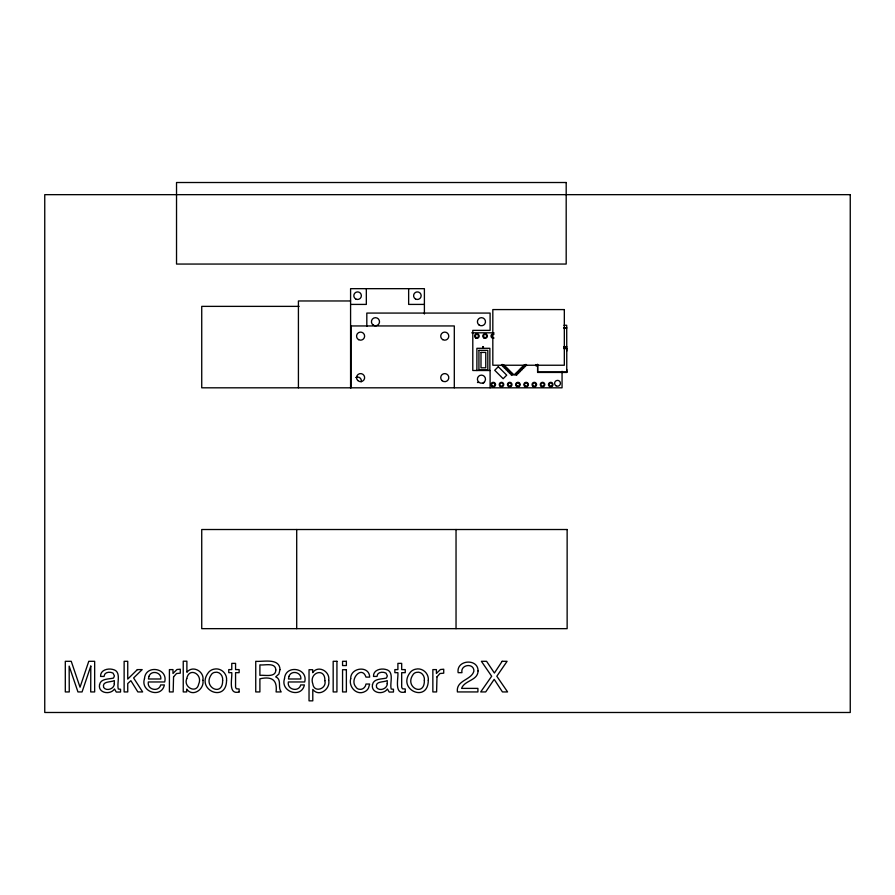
<?xml version="1.0" encoding="UTF-8"?>
<svg xmlns="http://www.w3.org/2000/svg" width="895" height="895" viewBox="0 0 895 895"><rect width="100%" height="100%" fill="white"/><g stroke="black" fill="none" stroke-linecap="round" stroke-linejoin="round"><path stroke-width="1.34" d="M476.89 370.541L476.89 348.3L489.867 348.3L489.867 370.541M566.759 369.534L566.759 372.443L537.626 372.443L537.626 364.354M562.06 371.313L562.06 387.815L201.733 387.815L201.733 306.37L299.109 306.37M566.759 372.443L566.759 348.177L563.984 348.177M501.446 365.126L502.184 364.377M504.422 365.574L503.158 366.838L502.296 365.988L503.572 364.712L514.043 375.184L524.526 364.701L525.79 365.965L524.929 366.827L523.664 365.563M505.283 366.435L504.019 367.7L504.869 368.561L506.145 367.286M506.995 368.147L505.731 369.411L506.592 370.273L507.857 369.008M508.718 369.859L507.443 371.134L508.304 371.996L509.579 370.72M510.43 371.582L509.165 372.846L510.027 373.707L511.291 372.443M512.153 373.293L510.877 374.569L511.739 375.419L513.003 374.155M515.609 374.658L516.46 373.808M517.321 372.946L518.183 372.085M519.033 371.224L519.894 370.373M520.756 369.512L521.606 368.65M522.467 367.8L523.329 366.939M524.19 366.077L525.041 365.227M350.583 300.966L298.415 300.966L298.415 387.815M350.583 304.412L366.335 304.412L366.335 288.671M424.398 304.412L408.646 304.412L408.646 288.671M563.928 325.277L566.703 325.277L566.759 351.086M563.928 327.704L566.703 327.704M563.928 328.185L566.703 328.185M471.766 332.806L493.984 332.806M563.928 346.633L566.703 346.633M563.928 347.115L566.703 347.115M563.984 348.658L566.759 348.658M537.626 365.775L535.836 365.775L535.836 364.567M537.626 371.962L566.759 371.962M525.902 364.366L526.652 365.115M522.803 366.413L524.078 367.688L523.217 368.55L521.953 367.274M521.091 368.136L522.356 369.4L521.505 370.261L520.23 368.997M519.38 369.848L520.644 371.123L519.782 371.973L518.518 370.709M517.657 371.57L518.932 372.835L518.071 373.696L516.795 372.421M515.945 373.282L517.209 374.546L516.348 375.408L515.084 374.144M503.046 365.238L503.907 366.089M504.769 366.95L505.619 367.811M506.481 368.673L507.342 369.523M508.192 370.385L509.054 371.246M509.915 372.096L510.765 372.958M511.627 373.819L512.488 374.669M537.626 364.444L537.626 372.443M536.899 364.567L536.899 365.775M490.102 387.815L490.102 370.508L472.795 370.508L472.795 330.378L490.102 330.378L490.102 313.071L366.816 313.071L366.816 326.384M483.378 348.3L483.378 346.622L482.673 346.622L482.673 348.3M456.036 529.516L456.036 628.659M454.302 387.815L454.302 325.948L351.041 325.948L351.041 387.815M424.398 314.011L424.398 288.671L350.583 288.671L350.583 387.815M296.704 529.516L296.704 628.659M477.471 382.4A2.26 2.26 0 0 1 478.019 382.624M483.132 383.452A2.26 2.26 0 0 1 484.508 382.4M493.671 337.616A1.622 1.622 0 0 1 491.679 335.994A1.622 1.622 0 0 1 493.76 334.495M493.883 338.232A2.26 2.26 0 0 1 491.031 336.039A2.26 2.26 0 0 1 493.883 333.857M355.707 377.533A3.77 3.77 0 0 1 361.244 381.785M478.937 350.359L478.937 369.881L487.82 369.881L487.82 350.359L478.937 350.359M480.995 352.417L480.995 367.823L485.761 367.823L485.761 352.417L480.995 352.417M90.798 666.104L90.708 691.936L94.657 691.936L94.657 661.304L88.773 661.304L80.035 687.203L71.242 661.304L65.301 661.304L65.301 691.936L69.262 691.936L69.15 666.104L77.954 691.936L82.06 691.936L90.798 666.104M324.863 680.636C327.111 688.915 313.944 693.301 312.836 683.948C308.618 672.413 325.433 667.066 324.863 680.636M186.798 678.511C182.916 687.17 196.643 694.307 198.679 684.104C203.187 674.148 189.002 666.674 186.798 678.511M202.897 680.345C204.653 689.217 192.537 697.597 186.697 689.083L186.697 691.936L183.24 691.936L183.24 661.204L186.887 661.204L186.887 672.313C192.582 664.739 204.664 671.485 202.897 680.345M226.558 680.301C226.401 703.66 194.752 689.497 208.613 672.302A9.218 9.218 0 0 1 213.994 669.169C220.718 667.491 227.308 673.465 226.558 680.301M350.706 678.611C348.278 686.991 356.948 696.131 365.171 691.432A7.663 7.663 0 0 0 368.55 687.875L369.635 684.037L365.988 684.037C365.552 687.394 362.43 690.123 358.984 689.228A4.598 4.598 0 0 1 355.942 687.08C349.016 679.495 361.826 664.873 365.988 677.112L369.635 677.112C369.49 665.164 350.337 667.379 350.706 678.611M428.291 680.301C428.123 703.66 396.474 689.497 410.335 672.302A9.218 9.218 0 0 1 415.728 669.169C422.44 667.491 429.041 673.465 428.291 680.301M144.498 678.634C139.989 691.813 161.469 698.872 164.389 684.932L160.697 684.932C158.885 692.361 146.814 689.888 148.335 681.968L164.702 681.968C168.282 667.782 145.382 664.381 144.498 678.634M284.509 678.634C280.001 691.813 301.492 698.872 304.401 684.932L300.72 684.932C298.896 692.361 286.825 689.888 288.358 681.968L304.714 681.968C308.305 667.782 285.393 664.381 284.509 678.634M328.689 680.278C330.658 689.083 318.978 697.552 312.791 689.43L312.791 700.841L309.032 700.841L309.032 669.706L312.679 669.706L312.679 672.671C318.117 664.672 330.344 671.44 328.689 680.278M275.805 669.963C275.884 677.884 264.517 674.785 259.897 675.345L259.897 664.873C264.506 665.589 275.604 662.054 275.805 669.963M99.546 684.608C97.801 693.211 110.421 695.27 114.504 688.971L116.283 692.07L120.545 692.036L120.545 689.262L118.308 689.038C116.529 683.064 121.966 671.284 112.792 669.438C107.803 668.073 100.15 670.064 100.576 676.43L104.077 676.43C104.167 671.921 109.928 671.44 113.05 673.096L114.415 675.882L113.52 678.052C108.866 679.294 100.799 678.365 99.546 684.608M372.477 684.608C370.731 693.211 383.34 695.27 387.423 688.971L389.213 692.07L393.464 692.036L393.464 689.262L391.227 689.038C389.448 683.064 394.885 671.284 385.723 669.438C380.722 668.073 373.081 670.064 373.495 676.43L376.996 676.43C377.097 671.921 382.847 671.44 385.98 673.096L387.345 675.882L386.439 678.052C381.785 679.294 373.73 678.365 372.477 684.608M478.053 670.926C478.008 680.67 464.348 680.278 461.596 688.389L477.908 688.389L477.908 691.936L457.412 691.936C455.835 680.043 471.553 680.278 473.902 671.082C474.048 662.613 460.22 664.47 461.954 672.671L458.139 672.671C456.047 659.671 478.277 658.138 478.053 670.926M222.642 680.401C222.989 697.317 202.505 687.405 211.175 674.864A5.101 5.101 0 0 1 214.576 672.402C219.454 671.004 223.269 675.781 222.642 680.401M424.364 680.401C424.711 697.317 404.238 687.405 412.897 674.864A5.101 5.101 0 0 1 416.298 672.402C421.187 671.004 424.991 675.781 424.364 680.401M280.012 669.561L278.882 674.069L275.694 676.888C281.511 679.003 278.267 686.241 280.37 690.571L281.187 691.936L276.096 691.936C277.45 679.965 271.979 676.105 259.897 678.802L259.897 691.936L255.746 691.936L255.746 661.304C262.985 662.009 279.576 657.601 280.012 669.561M114.314 683.601C114.616 688.702 106.516 691.734 103.641 687.449C101.929 680.815 110.711 682.561 114.314 680.569L114.314 683.601M387.233 683.601C387.535 688.702 379.435 691.734 376.571 687.449C374.848 680.815 383.631 682.561 387.233 680.569L387.233 683.601M173.552 676.855L173.171 691.936L169.412 691.936L169.412 669.605L172.981 669.605L172.981 673.465L176.964 669.516L180.275 669.214L180.275 673.174L176.539 673.521L173.552 676.855M436.984 676.855L436.603 691.936L432.856 691.936L432.856 669.605L436.413 669.605L436.413 673.465L440.407 669.516L443.719 669.214L443.719 673.174L439.971 673.521L436.984 676.855M148.962 676.363L148.436 678.992L160.843 678.992C161.581 672.055 151.11 669.84 148.962 676.363M288.973 676.363L288.458 678.992L300.865 678.992C301.593 672.055 291.132 669.84 288.973 676.363M502.151 661.304L494.398 673.029L486.578 661.304L481.387 661.304L491.668 676.24L480.693 691.936L485.705 691.936L494.185 679.339L502.442 691.936L507.588 691.936L496.814 676.24L507.096 661.304L502.151 661.304M498.28 366.726L494.722 370.284L503.158 378.719L506.715 375.162L498.28 366.726M137.371 669.605L127.739 679.092L127.739 661.304L124.136 661.304L124.136 691.936L127.739 691.936L127.739 683.556L130.883 680.681L137.852 691.936L142.641 691.936L133.612 677.962L142.171 669.605L137.371 669.605M239.133 691.936C227.744 695.236 232.342 678.354 231.771 672.671L228.751 672.671L228.751 669.605L231.771 669.605L231.771 663.374L235.564 663.374L235.564 669.605L239.133 669.605L239.133 672.671L235.564 672.671L235.564 687.248L236.358 688.803L239.133 688.971L239.133 691.936M405.245 691.936C393.856 695.236 398.454 678.354 397.895 672.671L394.863 672.671L394.863 669.605L397.895 669.605L397.895 663.374L401.687 663.374L401.687 669.605L405.245 669.605L405.245 672.671L401.687 672.671L401.687 687.248L402.47 688.803L405.245 688.971L405.245 691.936M566.188 182.513L176.528 182.513L176.528 264.059L566.188 264.047L566.188 182.513M850.25 194.662L44.75 194.662L44.75 712.487L850.25 712.487L850.25 194.662M564.331 309.581L492.821 309.581L492.821 365.238L564.331 365.238L564.331 309.581M567.139 529.516L201.733 529.516L201.733 628.659L567.139 628.659L567.139 529.516M336.934 661.304L333.175 661.304L333.175 691.936L336.934 691.936L336.934 661.304M346.376 661.304L342.561 661.304L342.561 665.567L346.376 665.567L346.376 661.304M346.376 669.706L342.561 669.706L342.561 691.936L346.376 691.936L346.376 669.706M442.734 339.641A4.05 4.05 0 0 0 448.798 336.14A4.05 4.05 0 0 0 442.734 332.638A4.05 4.05 0 0 0 442.734 339.641M358.571 339.641A4.05 4.05 0 0 0 364.634 336.14A4.05 4.05 0 0 0 358.571 332.638A4.05 4.05 0 0 0 358.571 339.641M357.731 380.487A4.05 4.05 0 0 0 364.5 378.674A4.05 4.05 0 0 0 359.544 373.718A4.05 4.05 0 0 0 357.731 380.487M442.141 380.711A4.05 4.05 0 0 0 448.742 378.35A4.05 4.05 0 0 0 443.394 373.819A4.05 4.05 0 0 0 442.141 380.711M373.181 325.064A4.05 4.05 0 0 0 379.502 322.043A4.05 4.05 0 0 0 373.73 318.072A4.05 4.05 0 0 0 373.181 325.064M479.071 382.433A4.05 4.05 0 0 0 485.47 379.581A4.05 4.05 0 0 0 479.798 375.475A4.05 4.05 0 0 0 479.071 382.433M478.914 324.874A4.05 4.05 0 0 0 485.448 322.345A4.05 4.05 0 0 0 479.988 317.949A4.05 4.05 0 0 0 478.914 324.874M492.44 385.958A1.622 1.622 0 0 0 494.913 384.637A1.622 1.622 0 0 0 492.53 383.161A1.622 1.622 0 0 0 492.44 385.958M492.16 386.539A2.26 2.26 0 0 0 495.561 384.581A2.26 2.26 0 0 0 492.16 382.624A2.26 2.26 0 0 0 492.16 386.539M500.652 385.958A1.622 1.622 0 0 0 503.113 384.637A1.622 1.622 0 0 0 500.73 383.161A1.622 1.622 0 0 0 500.652 385.958M500.372 386.539A2.26 2.26 0 0 0 503.762 384.581A2.26 2.26 0 0 0 500.372 382.624A2.26 2.26 0 0 0 500.372 386.539M508.852 385.958A1.622 1.622 0 0 0 511.325 384.637A1.622 1.622 0 0 0 508.942 383.161A1.622 1.622 0 0 0 508.852 385.958M508.573 386.539A2.26 2.26 0 0 0 511.974 384.581A2.26 2.26 0 0 0 508.573 382.624A2.26 2.26 0 0 0 508.573 386.539M517.064 385.958A1.622 1.622 0 0 0 519.525 384.637A1.622 1.622 0 0 0 517.142 383.161A1.622 1.622 0 0 0 517.064 385.958M516.784 386.539A2.26 2.26 0 0 0 520.174 384.581A2.26 2.26 0 0 0 516.784 382.624A2.26 2.26 0 0 0 516.784 386.539M525.264 385.958A1.622 1.622 0 0 0 527.737 384.637A1.622 1.622 0 0 0 525.354 383.161A1.622 1.622 0 0 0 525.264 385.958M524.985 386.539A2.26 2.26 0 0 0 528.386 384.581A2.26 2.26 0 0 0 524.985 382.624A2.26 2.26 0 0 0 524.985 386.539M533.476 385.958A1.622 1.622 0 0 0 535.937 384.637A1.622 1.622 0 0 0 533.554 383.161A1.622 1.622 0 0 0 533.476 385.958M533.185 386.539A2.26 2.26 0 0 0 536.586 384.581A2.26 2.26 0 0 0 533.185 382.624A2.26 2.26 0 0 0 533.185 386.539M541.676 385.958A1.622 1.622 0 0 0 544.149 384.637A1.622 1.622 0 0 0 541.766 383.161A1.622 1.622 0 0 0 541.676 385.958M541.397 386.539A2.26 2.26 0 0 0 544.798 384.581A2.26 2.26 0 0 0 541.397 382.624A2.26 2.26 0 0 0 541.397 386.539M549.877 385.958A1.622 1.622 0 0 0 552.349 384.637A1.622 1.622 0 0 0 549.966 383.161A1.622 1.622 0 0 0 549.877 385.958M549.597 386.539A2.26 2.26 0 0 0 552.998 384.581A2.26 2.26 0 0 0 549.597 382.624A2.26 2.26 0 0 0 549.597 386.539M476.028 337.415A1.622 1.622 0 0 0 478.501 336.095A1.622 1.622 0 0 0 476.118 334.618A1.622 1.622 0 0 0 476.028 337.415M484.24 337.415A1.622 1.622 0 0 0 486.712 336.095A1.622 1.622 0 0 0 484.329 334.618A1.622 1.622 0 0 0 484.24 337.415M483.96 338.008A2.26 2.26 0 0 0 487.35 336.039A2.26 2.26 0 0 0 483.96 334.081A2.26 2.26 0 0 0 483.96 338.008M475.748 338.008A2.26 2.26 0 0 0 479.149 336.039A2.26 2.26 0 0 0 475.748 334.081A2.26 2.26 0 0 0 475.748 338.008M556.075 385.812A2.909 2.909 0 0 0 560.438 383.284A2.909 2.909 0 0 0 556.075 380.767A2.909 2.909 0 0 0 556.075 385.812M415.493 298.952A3.77 3.77 0 0 0 421.165 295.674A3.77 3.77 0 0 0 415.493 292.408A3.77 3.77 0 0 0 415.493 298.952M355.707 298.952A3.77 3.77 0 0 0 361.367 295.674A3.77 3.77 0 0 0 355.707 292.408A3.77 3.77 0 0 0 355.707 298.952"/></g></svg>
